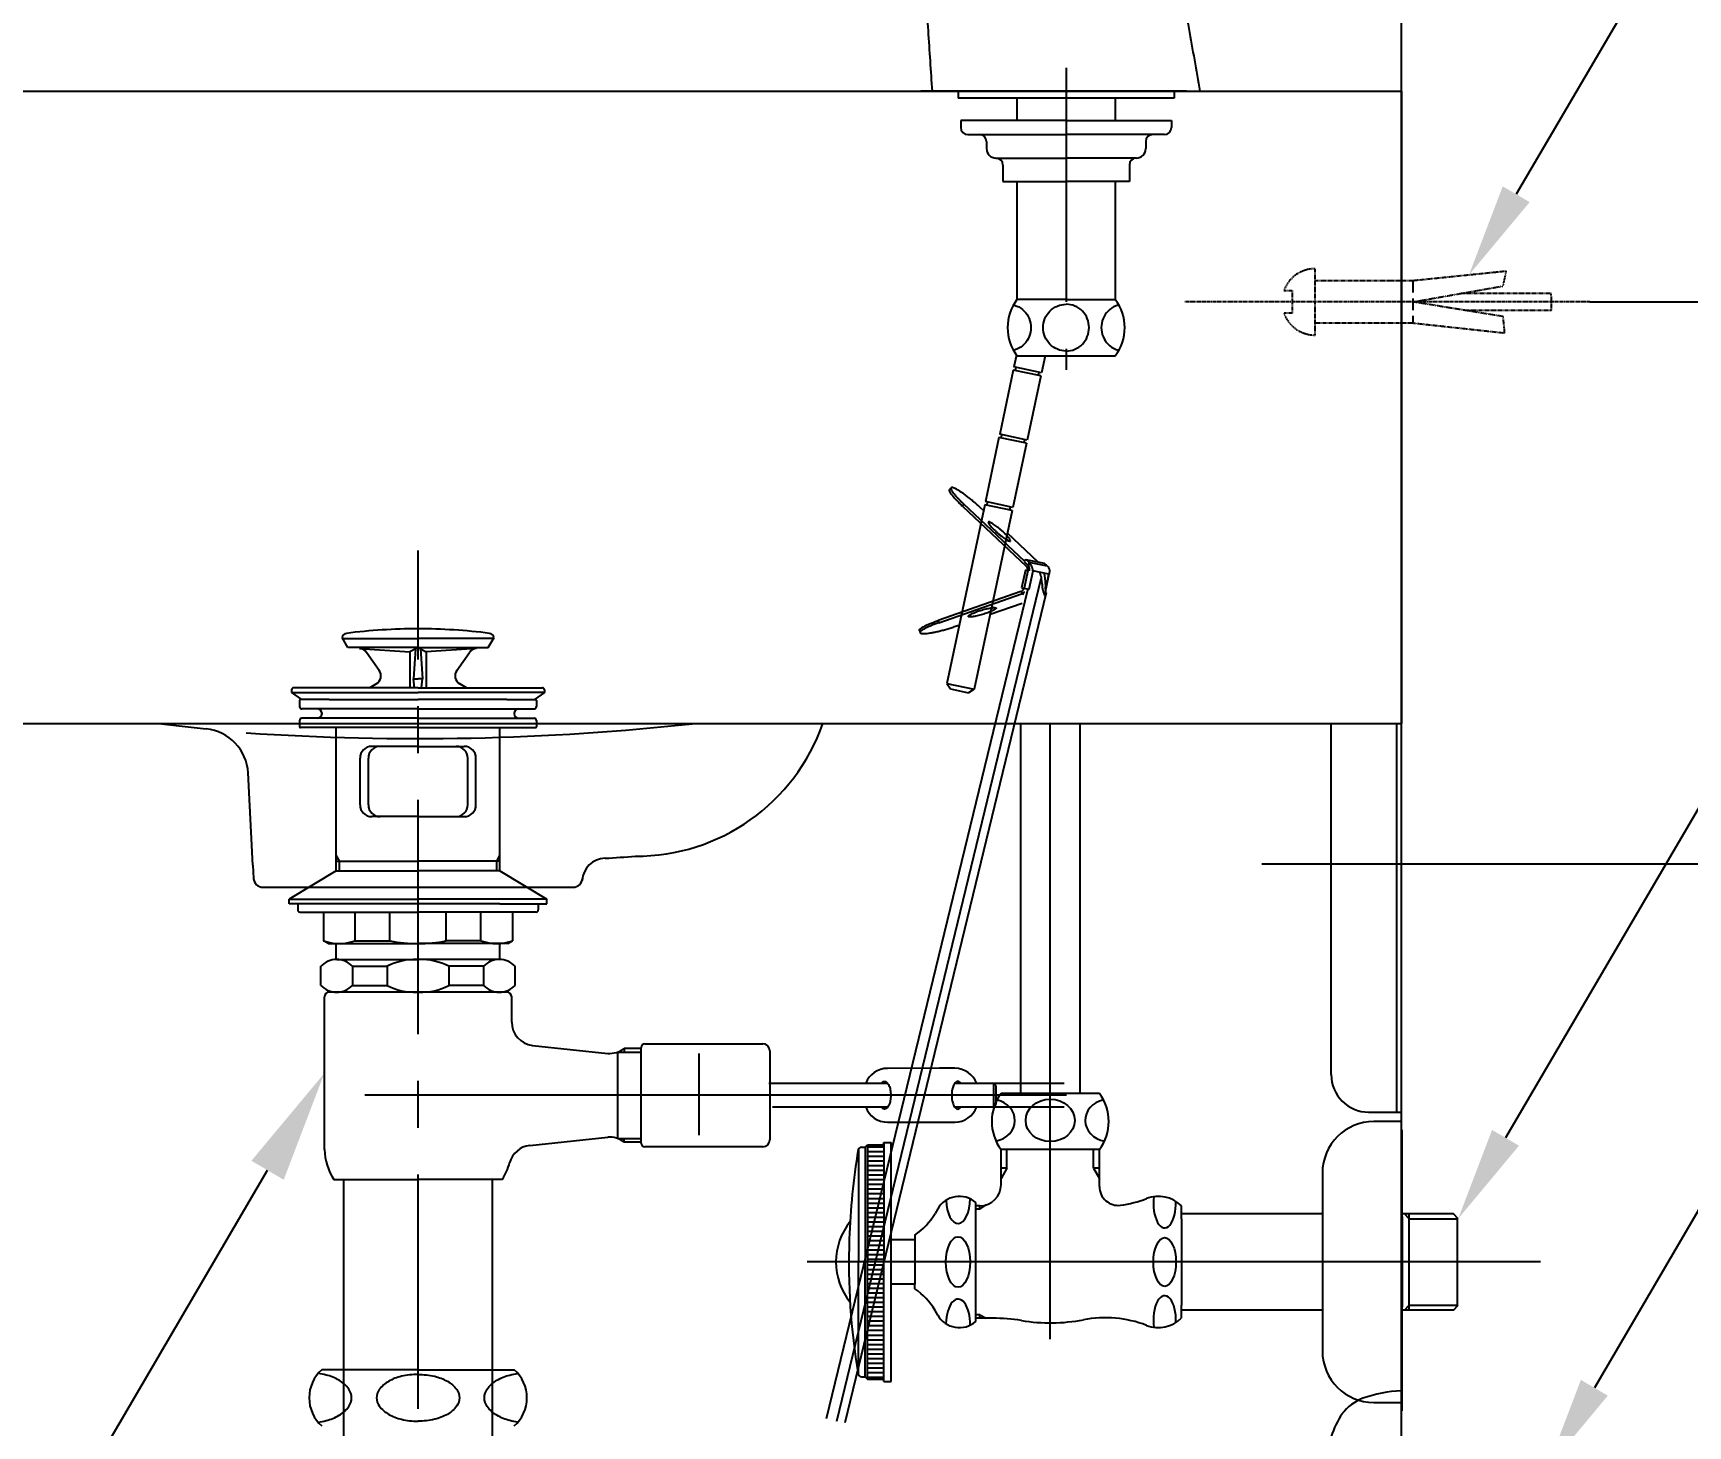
# Model space of a CAD drawing. Extents: x 0 to 6851, y 0 to 2100.
# Drawn here: x 5958.5 to 6311.9, y 640.4 to 937.8 of the extents above; entities that cross this region are included whole.
import ezdxf

# ---------------------------------------------------------------- set-up
doc = ezdxf.new("R2010")
doc.units = 0
doc.header["$LTSCALE"] = 20
doc.header["$MEASUREMENT"] = 0
for name, pattern in [('CENTER', [2, 1.25, -0.25, 0.25, -0.25]), ('CENTER2', [1.125, 0.75, -0.125, 0.125, -0.125]), ('HIDDEN2', [0.1875, 0.125, -0.0625])]:
    doc.linetypes.add(name, pattern=pattern)
doc.layers.get('0').update_dxf_attribs({"linetype": 'CONTINUOUS'})
doc.layers.get('DEFPOINTS').update_dxf_attribs({"linetype": 'CONTINUOUS'})
for name, color, linetype in [('1', 1, 'CONTINUOUS'), ('3', 3, 'CONTINUOUS'), ('4', 4, 'CONTINUOUS'), ('6', 6, 'CONTINUOUS'), ('7', 7, 'CONTINUOUS'), ('CENTER', 2, 'CENTER'), ('ORTHO$3', 7, 'CONTINUOUS'), ('ORTHO$4', 7, 'CONTINUOUS')]:
    doc.layers.add(name, color=color, linetype=linetype)
doc.layers.add('30', color=7, linetype='CONTINUOUS', true_color=0xffffff)
doc.styles.get("Standard").update_dxf_attribs({"font": 'NanumGothic.ttf'})
doc.dimstyles.get("Standard").update_dxf_attribs({"dimtxt": 2.5, "dimasz": 2, "dimexe": 2, "dimexo": 1, "dimgap": 1.5, "dimtad": 1, "dimdec": 0, "dimlfac": 10, "dimrnd": 0.5, "dimzin": 0, "dimdsep": 46, "dimtxsty": 'Standard', "dimcen": 0, "dimclrt": 2, "dimadec": 0, "dimazin": 0, "dimtfac": 1, "dimtdec": 0, "dimtmove": 0, "dimatfit": 3, "dimfxl": 1, "dimtolj": 1, "dimtzin": 0, "dimarcsym": 0})

# ---------------------------------------------------------------- blocks, each defined once
blk = doc.blocks.new('*D48')
at = {"layer": '1', "color": 3, "lineweight": -2, "transparency": 16777216}
for p, q in [((6290.93, 880.42), (6543.79, 880.42)), ((6531.79, 856.42), (6531.79, 586.53)), ((6531.79, 189.42), (6531.79, 536.67)), ((6351.04, 165.42), (6543.79, 165.42))]:
    blk.add_line(p, q, dxfattribs=at)
at = {"layer": '1', "color": 3, "transparency": 16777216}
for points in [[(6527.79, 856.42), (6535.79, 856.42), (6531.79, 880.42)], [(6527.79, 189.42), (6535.79, 189.42), (6531.79, 165.42)]]:
    blk.add_solid(points, dxfattribs=at)
at = {"layer": 'DEFPOINTS', "color": 0, "transparency": 16777216}
for p in [(6290.93, 880.42, -9.25), (6351.04, 165.42), (6531.79, 165.42)]:
    blk.add_point(p, dxfattribs=at)
at = {"layer": '1', "color": 2, "transparency": 16777216, "insert": (6531.79, 561.6), "char_height": 24, "attachment_point": 5}
blk.add_mtext('\\A1;715', dxfattribs=at)
blk = doc.blocks.new('*D56')
at = {"layer": '1', "color": 3, "lineweight": -2, "transparency": 16777216}
for p, q in [((6264.46, 760.42), (6396.31, 760.42)), ((6384.31, 736.42), (6384.31, 532.95)), ((6384.31, 189.42), (6384.31, 392.9)), ((6250.68, 165.42), (6396.31, 165.42))]:
    blk.add_line(p, q, dxfattribs=at)
at = {"layer": '1', "color": 3, "transparency": 16777216}
for points in [[(6380.31, 736.42), (6388.31, 736.42), (6384.31, 760.42)], [(6380.31, 189.42), (6388.31, 189.42), (6384.31, 165.42)]]:
    blk.add_solid(points, dxfattribs=at)
at = {"layer": 'DEFPOINTS', "color": 0, "transparency": 16777216}
for p in [(6264.46, 760.42), (6384.31, 760.42), (6250.68, 165.42)]:
    blk.add_point(p, dxfattribs=at)
at = {"layer": '1', "color": 2, "transparency": 16777216, "insert": (6384.31, 462.92), "char_height": 24, "attachment_point": 5}
blk.add_mtext('\\A1;595\\P(참고치수이므로\\P실측 후 타공할 것)', dxfattribs=at)
blk = doc.blocks.new('*D59')
at = {"layer": '1', "color": 3, "lineweight": -2, "transparency": 16777216}
for p, q in [((5772.68, 925.42), (5673.05, 925.42)), ((5685.05, 901.42), (5685.05, 712.85)), ((5685.05, 474.42), (5685.05, 663)), ((6044.48, 450.42), (5673.05, 450.42))]:
    blk.add_line(p, q, dxfattribs=at)
at = {"layer": '1', "color": 3, "transparency": 16777216}
for points in [[(5681.05, 901.42), (5689.05, 901.42), (5685.05, 925.42)], [(5681.05, 474.42), (5689.05, 474.42), (5685.05, 450.42)]]:
    blk.add_solid(points, dxfattribs=at)
at = {"layer": 'DEFPOINTS', "color": 0, "transparency": 16777216}
for p in [(5685.05, 925.42), (5772.68, 925.42, -9.25), (6044.48, 450.42, -9.25)]:
    blk.add_point(p, dxfattribs=at)
at = {"layer": '1', "color": 2, "transparency": 16777216, "insert": (5685.05, 687.92), "char_height": 24, "attachment_point": 5}
blk.add_mtext('\\A1;475', dxfattribs=at)

msp = doc.modelspace()

# ---------------------------------------------------------------- linework, layer by layer
at = {"ltscale": 0.5}
for p, q in [((6150.52, 925.42, -9.25), (6207.64, 925.42, -9.25)), ((6156.01, 925.42, -9.25), (6156.01, 923.94, -9.25)), ((6156.01, 925.42, -9.25), (6202.14, 925.42, -9.25)), ((6202.14, 925.42, -9.25), (6202.14, 923.94, -9.25))]:
    msp.add_line(p, q, dxfattribs=at)
at = {"linetype": 'HIDDEN2'}
msp.add_line((6253.12, 884.92, -9.25), (6253.12, 875.92, -9.25), dxfattribs=at)
at = {"linetype": 'CENTER2', "ltscale": 0.05}
msp.add_line((6290.93, 880.42, -9.25), (6204.33, 880.42, -9.25), dxfattribs=at)
at = {"linetype": 'HIDDEN2', "ltscale": 0.05, "elevation": -9.25}
msp.add_lwpolyline([(6232.24, 873.33), (6232.24, 887.51, 0.316317), (6225.57, 882.82), (6227.35, 882.82), (6227.35, 878.02), (6225.57, 878.02, 0.316317)], format="xyb", close=True, dxfattribs=at)
for points in [[(6232.24, 875.92), (6248.05, 875.92), (6253.12, 875.92), (6272.74, 873.79), (6272.41, 877.29), (6253.12, 880.42), (6272.41, 883.82), (6273.07, 886.96), (6253.12, 884.92), (6248.05, 884.92), (6232.24, 884.92)], [(6264.2, 878.62), (6282.73, 878.62), (6282.68, 882.22), (6263.35, 882.22)]]:
    msp.add_lwpolyline(points, dxfattribs=at)
at = {"layer": '1'}
msp.add_line((6250.68, 165.42), (6250.68, 1186.06), dxfattribs=at)
at = {"layer": '1', "color": 3}
for p, q in [((6334.93, 1005.45, -9.25), (6275.18, 903.4, -9.25)), ((6365, 859.22), (6272.91, 701.93)), ((6368.27, 779.05), (6291.88, 648.56)), ((5956.24, 605.65), (6008.55, 695))]:
    msp.add_line(p, q, dxfattribs=at)
at = {"layer": '1', "color": 7, "linetype": 'Continuous'}
msp.add_line((6202.14, 923.94, -9.25), (6156.01, 923.94, -9.25), dxfattribs=at)
for points, knots in [([(6194.09, 1009.58, -9.25), (6194.22, 1008.29, -9.25), (6194.42, 1006.44, -9.25), (6194.68, 1004.03, -9.25), (6194.84, 1002.63, -9.25), (6194.96, 1001.51, -9.25), (6195.09, 1000.38, -9.25), (6195.26, 998.98, -9.25), (6195.46, 997.3, -9.25), (6195.67, 995.61, -9.25), (6195.88, 993.93, -9.25), (6196.31, 990.57, -9.25), (6197, 985.53, -9.25), (6197.86, 979.94, -9.25), (6198.5, 976.04, -9.25), (6198.89, 973.81, -9.25), (6199.28, 971.58, -9.25), (6199.77, 968.8, -9.25), (6200.98, 962.13, -9.25), (6202.84, 952.12, -9.25), (6204.89, 941.01, -9.25), (6206.46, 932.1, -9.25), (6207.24, 927.65, -9.25), (6207.64, 925.42, -9.25)], [0, 0, 0, 0, 0.045536, 0.065421, 0.085305, 0.095248, 0.10519, 0.125075, 0.144959, 0.164844, 0.184729, 0.204613, 0.284152, 0.363691, 0.40346, 0.423345, 0.443229, 0.482999, 0.522768, 0.681845, 0.840923, 0.920461, 1, 1, 1, 1]), ([(6150.52, 925.42, -9.25), (6150.37, 927.57, -9.25), (6150.09, 931.87, -9.25), (6149.52, 940.46, -9.25), (6148.81, 951.19, -9.25), (6148.16, 960.86, -9.25), (6147.74, 967.3, -9.25), (6147.56, 969.98, -9.25), (6147.42, 972.13, -9.25), (6147.27, 974.28, -9.25), (6147.03, 977.83, -9.25), (6146.83, 980.84, -9.25), (6146.69, 982.78, -9.25)], [0, 0, 0, 0, 0.112309, 0.224617, 0.449235, 0.673852, 0.730007, 0.786161, 0.814238, 0.842315, 0.89847, 1, 1, 1, 1]), ([(6150.52, 925.42, -9.25), (6150.52, 925.42, -9.25), (6150.56, 925.42, -9.25), (6150.73, 925.42, -9.25), (6150.89, 925.42, -9.25), (6151.16, 925.42, -9.25), (6151.36, 925.42, -9.25), (6151.77, 925.42, -9.25), (6152.5, 925.42, -9.25), (6153.62, 925.42, -9.25), (6154.96, 925.42, -9.25), (6156.52, 925.42, -9.25), (6158.29, 925.42, -9.25), (6160.24, 925.42, -9.25), (6163.08, 925.42, -9.25), (6166.23, 925.42, -9.25), (6169.61, 925.42, -9.25), (6171.8, 925.42, -9.25), (6173.59, 925.42, -9.25), (6175.4, 925.42, -9.25), (6178.62, 925.42, -9.25), (6182.35, 925.42, -9.25), (6186.04, 925.42, -9.25), (6189.65, 925.42, -9.25), (6193.97, 925.42, -9.25), (6198.6, 925.42, -9.25), (6202.48, 925.42, -9.25), (6204.92, 925.42, -9.25), (6206.14, 925.42, -9.25), (6206.69, 925.42, -9.25), (6207.38, 925.42, -9.25), (6207.64, 925.42, -9.25), (6207.64, 925.42, -9.25)], [0, 0, 0, 0, 0.03125, 0.03125, 0.0625, 0.070313, 0.078125, 0.09375, 0.125, 0.15625, 0.1875, 0.21875, 0.25, 0.28125, 0.3125, 0.375, 0.40625, 0.4375, 0.453125, 0.46875, 0.5, 0.5625, 0.59375, 0.625, 0.6875, 0.75, 0.8125, 0.875, 0.90625, 0.921875, 0.9375, 1, 1, 1, 1])]:
    msp.add_open_spline(points, degree=3, knots=knots, dxfattribs=at)
at = {"layer": '1', "color": 3}
for points in [[(6278.06, 901.72, -9.25), (6272.31, 905.09, -9.25), (6265.08, 886.14, -9.25)], [(6005.1, 697.03), (6012, 692.98), (6020.68, 715.72)], [(6275.78, 700.25), (6270.03, 703.62), (6262.8, 684.67)], [(6294.75, 646.87), (6289, 650.24), (6281.77, 631.3)]]:
    msp.add_solid(points, dxfattribs=at)
at = {"layer": '3'}
for p, q in [((6025.68, 806.62), (6024.45, 808.75)), ((6024.56, 808.55), (6040.68, 808.55)), ((6040.68, 806.62), (6025.68, 806.62)), ((6028.19, 806.43), (6038.93, 805.73)), ((6040.68, 806.62), (6038.93, 805.73)), ((6038.93, 805.73), (6038.93, 798.02)), ((6040.16, 806.36), (6039.73, 799.95)), ((6056.79, 808.55), (6040.68, 808.55)), ((6040.68, 806.62), (6042.43, 805.73)), ((6040.68, 806.62), (6055.68, 806.62)), ((6041.2, 806.36), (6041.63, 799.95)), ((6053.16, 806.43), (6042.43, 805.73)), ((6042.43, 805.73), (6042.43, 798.02)), ((6055.68, 806.62), (6056.91, 808.75)), ((6032.4, 801.74), (6029.69, 805.59)), ((6048.95, 801.74), (6051.67, 805.59)), ((6030.32, 798.02), (6031.77, 798.85)), ((6039.73, 799.97), (6040.68, 799.97)), ((6039.93, 798.02), (6039.73, 799.97)), ((6041.63, 799.97), (6040.68, 799.97)), ((6041.43, 798.02), (6041.63, 799.97)), ((6051.03, 798.02), (6049.59, 798.85)), ((6013.68, 797.62), (6013.68, 797.02)), ((6013.68, 797.02), (6015.82, 795.52)), ((6013.68, 797.02), (6040.68, 797.02)), ((6023.38, 798.02), (6014.08, 798.02)), ((6015.38, 795.32), (6015.38, 794.02)), ((6021.68, 795.52), (6015.58, 795.52)), ((6021.68, 795.52), (6040.68, 795.52)), ((6040.68, 798.02), (6023.38, 798.02)), ((6040.68, 798.02), (6057.98, 798.02)), ((6067.68, 797.02), (6040.68, 797.02)), ((6059.68, 795.52), (6040.68, 795.52)), ((6057.98, 798.02), (6067.28, 798.02)), ((6059.68, 795.52), (6065.78, 795.52)), ((6067.68, 797.02), (6065.54, 795.52)), ((6065.98, 795.32), (6065.98, 794.02)), ((6067.68, 797.62), (6067.68, 797.02)), ((6040.68, 793.52), (6015.88, 793.52)), ((6040.68, 793.52), (6065.48, 793.52)), ((6015.38, 791.02), (6015.38, 789.72)), ((6040.68, 789.52), (6015.58, 789.52)), ((6040.68, 791.52), (6015.88, 791.52)), ((6023.18, 758.92), (6023.18, 789.52)), ((6040.68, 791.52), (6065.48, 791.52)), ((6040.68, 789.52), (6065.78, 789.52)), ((6058.18, 758.92), (6058.18, 789.52)), ((6065.98, 791.02), (6065.98, 789.72)), ((6040.68, 785.52), (6030.8, 785.52)), ((6040.68, 785.52), (6050.55, 785.52)), ((6028.3, 773.02), (6028.3, 783.02)), ((6030.07, 773.02), (6030.07, 783.02)), ((6051.29, 773.02), (6051.29, 783.02)), ((6053.05, 773.02), (6053.05, 783.02)), ((6040.68, 770.52), (6030.8, 770.52)), ((6040.68, 770.52), (6050.55, 770.52)), ((6023.88, 761.02), (6023.18, 762.23)), ((6023.18, 761.02), (6040.68, 761.02)), ((6023.88, 758.92), (6023.88, 761.02)), ((6058.18, 761.02), (6040.68, 761.02)), ((6057.48, 761.02), (6058.18, 762.23)), ((6057.48, 758.92), (6057.48, 761.02)), ((6023.18, 758.92), (6013.18, 752.92)), ((6023.18, 758.92), (6040.68, 758.92)), ((6058.18, 758.92), (6040.68, 758.92)), ((6058.18, 758.92), (6068.18, 752.92)), ((6013.18, 751.92), (6013.18, 752.92)), ((6013.18, 752.92), (6040.68, 752.92)), ((6068.18, 752.92), (6040.68, 752.92)), ((6068.18, 751.92), (6068.18, 752.92)), ((6023.18, 751.92), (6013.18, 751.92)), ((6014.99, 751.92), (6014.99, 750.62)), ((6015.49, 750.12), (6020.49, 750.12)), ((6020.49, 750.12), (6020.49, 744)), ((6020.49, 750.12), (6040.68, 750.12)), ((6058.18, 751.92), (6023.18, 751.92)), ((6027.26, 744), (6027.26, 750.12)), ((6034.66, 744), (6034.66, 750.12)), ((6060.87, 750.12), (6040.68, 750.12)), ((6046.7, 744), (6046.7, 750.12)), ((6054.1, 744), (6054.1, 750.12)), ((6058.18, 751.92), (6068.18, 751.92)), ((6065.87, 750.12), (6060.87, 750.12)), ((6060.87, 750.12), (6060.87, 744)), ((6066.37, 751.92), (6066.37, 750.62)), ((6021.49, 743.42), (6020.49, 744)), ((6021.49, 743.42), (6022.89, 743.42)), ((6022.89, 743.42), (6040.68, 743.42)), ((6023.18, 740.01), (6023.18, 743.42)), ((6027.26, 744), (6034.66, 744)), ((6058.47, 743.42), (6040.68, 743.42)), ((6054.1, 744), (6046.7, 744)), ((6058.18, 740.01), (6058.18, 743.42)), ((6059.87, 743.42), (6058.47, 743.42)), ((6059.87, 743.42), (6060.87, 744)), ((6019.93, 734.46), (6019.93, 738.57)), ((6023.32, 740.02), (6040.43, 740.02)), ((6026.71, 738.57), (6026.71, 734.46)), ((6026.71, 738.57), (6034.11, 738.57)), ((6034.11, 738.57), (6034.11, 734.46)), ((6058.03, 740.02), (6040.92, 740.02)), ((6054.65, 738.57), (6047.25, 738.57)), ((6047.25, 738.57), (6047.25, 734.46)), ((6054.65, 738.57), (6054.65, 734.46)), ((6061.42, 734.46), (6061.42, 738.57)), ((6020.68, 699.42), (6020.68, 732.02)), ((6040.68, 733.02), (6021.68, 733.02)), ((6026.71, 734.46), (6034.11, 734.46)), ((6058.03, 733.02), (6040.68, 733.02)), ((6054.65, 734.46), (6047.25, 734.46)), ((6057.48, 733.02), (6058.03, 733.02)), ((6058.03, 733.02), (6058.43, 733.02)), ((6059.68, 733.02), (6058.18, 733.02)), ((6060.68, 726.65), (6060.68, 732.02)), ((6065.15, 721.68), (6081.18, 719.96)), ((6084.68, 721.02), (6084.68, 720.22)), ((6088.34, 721.02), (6084.68, 721.02)), ((6088.31, 720.22), (6088.31, 721.22)), ((6089.11, 722.02), (6114.31, 722.02)), ((6083.21, 720.22), (6088.31, 720.22)), ((6083.35, 701.77), (6083.35, 720.27)), ((6088.31, 700.82), (6088.31, 720.22)), ((6100.68, 702.48), (6100.68, 719.92)), ((6115.81, 720.52), (6115.81, 714.75)), ((6115.81, 714.75), (6115.81, 701.52)), ((6152.02, 716.78), (6140.96, 716.77)), ((6155.3, 716.78), (6152.02, 716.78)), ((6100.68, 711.02), (6029.32, 711.02)), ((6100.68, 711.02), (6032.18, 711.01)), ((6179.13, 711.03), (6100.68, 711.02)), ((6135.05, 713.52), (6115.61, 713.52)), ((6141, 713.52), (6135.05, 713.52)), ((6178.63, 713.53), (6155.27, 713.53)), ((6164.13, 713.03), (6163.63, 713.53)), ((6163.63, 708.53), (6163.63, 713.53)), ((6164.13, 709.03), (6164.13, 713.03)), ((6116.41, 708.52), (6141, 708.52)), ((6155.27, 708.53), (6178.63, 708.53)), ((6163.63, 708.53), (6164.13, 709.03)), ((6140.96, 705.27), (6152.28, 705.28)), ((6152.28, 705.28), (6155.31, 705.28)), ((6064.55, 700.29), (6081.18, 702.07)), ((6083.35, 701.77), (6088.31, 701.77)), ((6084.68, 701.02), (6084.68, 701.82)), ((6088.34, 701.02), (6084.68, 701.02)), ((6114.31, 700.02), (6089.11, 700.02)), ((6022.68, 693.02), (6040.68, 693.02)), ((6024.8, 693.02), (6024.8, 612.02)), ((6058.68, 693.02), (6040.68, 693.02)), ((6056.55, 612.02), (6056.55, 693.02))]:
    msp.add_line(p, q, dxfattribs=at)
for points in [[(6139.62, 713.52, -0.044238), (6139.88, 713.8, -0.189273), (6140.31, 713.97, -0.189273), (6140.74, 713.8, -0.101059), (6141.24, 713.11, -0.059302), (6141.52, 712.22, -0.045722), (6141.63, 711.02, -0.045722)], [(6156.64, 713.53, 0.044238), (6156.39, 713.81, 0.189273), (6155.95, 713.98, 0.189273), (6155.52, 713.81, 0.101059), (6155.02, 713.11, 0.059302), (6154.75, 712.22, 0.045722), (6154.64, 711.03, 0.045722)], [(6141.63, 711.02, -0.045722), (6141.52, 709.83, -0.059302), (6141.24, 708.94, -0.101059), (6140.75, 708.24, -0.189273), (6140.31, 708.07, -0.189273), (6139.88, 708.24, -0.044238), (6139.62, 708.52, -0.059302)], [(6154.64, 711.03, 0.045722), (6154.75, 709.83, 0.059302), (6155.02, 708.94, 0.101059), (6155.52, 708.25, 0.189273), (6155.95, 708.08, 0.189273), (6156.39, 708.25, 0.044238), (6156.64, 708.53, 0.059302)]]:
    msp.add_lwpolyline(points, format="xyb", dxfattribs=at)
for centre, radius, start, end in [((6025.53, 808.55), 1.1, 97.3204, 169.4262), ((6040.68, 690.62), 120, 90, 97.3204), ((6040.68, 690.62), 120, 82.6796, 90), ((6055.83, 808.55), 1.1, 10.5738, 82.6796), ((6028.05, 804.44), 2, 35.2023, 86.2618), ((6053.31, 804.44), 2, 93.7382, 144.7977), ((6030.77, 800.59), 2, 300, 35.2023), ((6050.59, 800.59), 2, 144.7977, 240), ((6014.08, 797.62), 0.4, 90, 180), ((6015.58, 795.32), 0.2, 90, 180), ((6065.78, 795.32), 0.2, 0, 90), ((6067.28, 797.62), 0.4, 0, 90), ((6015.88, 794.02), 0.5, 180, 270), ((6019.18, 792.52), 1, 270, 90), ((6062.18, 792.52), 1, 90, 270), ((6065.48, 794.02), 0.5, 270, 0), ((6015.88, 791.02), 0.5, 90, 180), ((6015.58, 789.72), 0.2, 180, 270), ((6065.48, 791.02), 0.5, 0, 90), ((6065.78, 789.72), 0.2, 270, 0), ((6030.8, 783.02), 2.5, 90, 180), ((6032.57, 783.02), 2.5, 90, 180), ((6048.79, 783.02), 2.5, 0, 90), ((6050.55, 783.02), 2.5, 0, 90), ((6030.8, 773.02), 2.5, 180, 270), ((6032.57, 773.02), 2.5, 180, 270), ((6048.79, 773.02), 2.5, 270, 0), ((6050.55, 773.02), 2.5, 270, 0), ((6015.49, 750.62), 0.5, 180, 270), ((6065.87, 750.62), 0.5, 270, 0), ((6023.87, 753.6), 10.18, 250.5679, 289.4321), ((6040.49, 772.88), 29.46, 258.5956, 270.3737), ((6040.87, 772.88), 29.46, 269.6263, 281.4044), ((6057.48, 753.6), 10.18, 250.5679, 289.4321), ((6023.32, 735.31), 4.7, 43.9409, 136.0591), ((6040.21, 726.41), 13.61, 89.0643, 116.6472), ((6041.14, 726.41), 13.61, 63.3528, 90.9357), ((6058.03, 735.31), 4.7, 43.9409, 136.0591), ((6023.32, 737.73), 4.7, 223.9409, 316.0591), ((6021.68, 732.02), 1, 90, 180), ((6040.21, 746.62), 13.61, 243.3528, 270.9357), ((6041.14, 746.62), 13.61, 269.0643, 296.6472), ((6058.03, 737.73), 4.7, 223.9409, 316.0591), ((6059.68, 732.02), 1, 0, 90), ((6065.68, 726.65), 5, 180, 263.8845), ((6081.59, 724.95), 5, 265.3322, 308.1927), ((6089.11, 721.22), 0.8, 90, 180), ((6114.31, 720.52), 1.5, 0, 90), ((6140.96, 711.77), 5, 90.0092, 159.5218), ((6155.3, 711.78), 5, 20.4965, 90.0092), ((6140.96, 710.27), 5, 200.4965, 270.0092), ((6155.31, 710.28), 5, 270.0092, 339.5218), ((6065.08, 695.32), 5, 96.1155, 165.0405), ((6081.59, 697.09), 5, 51.8073, 94.6678), ((6089.11, 700.82), 0.8, 180, 270), ((6114.31, 701.52), 1.5, 270, 0), ((6033.67, 699.96), 13, 182.42, 212.3), ((6047.69, 699.96), 13, 327.7, 345.0405)]:
    msp.add_arc(centre, radius, start, end, dxfattribs=at)
at = {"layer": '30', "color": 7, "linetype": 'Continuous'}
msp.add_open_spline([(6204.8, 925.42, -9.25), (6204.07, 925.42, -9.25), (6202.29, 925.42, -9.25), (6197.85, 925.42, -9.25), (6195.69, 925.42, -9.25), (6190.8, 925.42, -9.25), (6188.14, 925.42, -9.25), (6179.68, 925.42, -9.25), (6173.58, 925.42, -9.25), (6165.6, 925.42, -9.25), (6163.18, 925.42, -9.25), (6158.27, 925.42, -9.25), (6155.81, 925.42, -9.25), (6153.35, 925.42, -9.25)], degree=3, knots=[0, 0, 0, 0, 0.199896, 0.199896, 0.333247, 0.333247, 0.466597, 0.466597, 0.733299, 0.733299, 0.866649, 0.866649, 1, 1, 1, 1], dxfattribs=at)
at = {"layer": '4'}
for p, q in [((6024.43, 652.42), (6020.14, 652.42)), ((6024.43, 652.42), (6020.14, 652.42)), ((6040.68, 652.42), (6024.43, 652.42)), ((6040.68, 652.42), (6024.43, 652.42)), ((6040.68, 652.42), (6056.93, 652.42)), ((6040.68, 652.42), (6056.93, 652.42)), ((6056.93, 652.42), (6061.22, 652.42)), ((6056.93, 652.42), (6061.22, 652.42)), ((6250.68, 613.64), (6250.68, 646.14))]:
    msp.add_line(p, q, dxfattribs=at)
for points in [[(6026.48, 646.42, 0.155217), (6025.89, 648.28, 0.106747), (6023.83, 650.17, 0.073043), (6021.06, 651.29, 0.028511), (6019.33, 651.6, 0.059523)], [(6040.68, 651.42, 0.057537), (6037.12, 651.01, 0.071219), (6034.42, 649.96, 0.106373), (6032.4, 648.16, 0.159483)], [(6040.68, 651.42, 0.057537), (6037.12, 651.01, 0.071219), (6034.42, 649.96, 0.106373), (6032.4, 648.16, 0.159483)], [(6040.68, 651.42, -0.057537), (6044.24, 651.01, -0.071219), (6046.94, 649.96, -0.106373), (6048.96, 648.16, -0.159483)], [(6040.68, 651.42, -0.057537), (6044.24, 651.01, -0.071219), (6046.94, 649.96, -0.106373), (6048.96, 648.16, -0.159483)], [(6054.87, 646.42, -0.155217), (6055.46, 648.28, -0.106747), (6057.53, 650.17, -0.073043), (6060.3, 651.29, -0.028511), (6062.02, 651.6, -0.059523)], [(6032.4, 648.16, 0.32729), (6032.4, 644.68, 0.106373), (6034.42, 642.89, 0.071219), (6037.12, 641.83, 0.057537), (6040.68, 641.42, 0.057537)], [(6048.96, 648.16, -0.32729), (6048.96, 644.68, -0.106373), (6046.94, 642.89, -0.071219), (6044.24, 641.83, -0.057537), (6040.68, 641.42, -0.057537)], [(6019.33, 641.24, 0.028511), (6021.06, 641.56, 0.073043), (6023.83, 642.68, 0.106747), (6025.89, 644.57, 0.155217), (6026.48, 646.42, 0.155217)], [(6062.02, 641.24, -0.028511), (6060.3, 641.56, -0.073043), (6057.53, 642.68, -0.106747), (6055.46, 644.57, -0.155217), (6054.87, 646.42, -0.155217)]]:
    msp.add_lwpolyline(points, format="xyb", dxfattribs=at)
for centre, radius, start, end in [((6025.43, 646.42), 8, 131.4096, 228.5904), ((6055.93, 646.42), 8, 311.4096, 48.5904), ((6252.18, 617.96), 30, 92.866, 109.0071), ((6246.02, 637), 10, 111.1927, 142.8035), ((6254.68, 631.92), 20, 146.2077, 177.4359)]:
    msp.add_arc(centre, radius, start, end, dxfattribs=at)
at = {"layer": '6'}
for p, q in [((6169.33, 790.42), (6169.33, 711.42)), ((6175.68, 658.93), (6175.68, 790.42)), ((6182.03, 790.42), (6182.03, 711.42)), ((6182.03, 711.42), (6165.18, 711.42)), ((6186.18, 711.42), (6182.03, 711.42)), ((6250.8, 705.42), (6244.8, 705.42)), ((6250.8, 643.64), (6250.8, 703.64)), ((6135.35, 699.92), (6136.18, 699.92)), ((6136.18, 699.92), (6136.68, 700.42)), ((6136.18, 699.92), (6136.18, 675.42)), ((6136.68, 700.42), (6136.68, 675.42)), ((6136.68, 700.42), (6139.88, 700.42)), ((6136.68, 700.01), (6140.18, 700.01)), ((6140.18, 700.72), (6140.18, 700.92)), ((6140.18, 700.92), (6141.68, 700.92)), ((6140.18, 700.72), (6140.18, 675.42)), ((6141.68, 699.92), (6141.68, 700.92)), ((6141.68, 675.42), (6141.68, 699.92)), ((6134.76, 699.42), (6134.76, 675.42)), ((6136.68, 699.01), (6140.18, 699.01)), ((6136.68, 698.01), (6140.18, 698.01)), ((6136.68, 697.01), (6140.18, 697.01)), ((6186.18, 699.42), (6165.18, 699.42)), ((6165.18, 691.92), (6165.18, 699.42)), ((6166.43, 695.42), (6166.43, 699.42)), ((6184.93, 695.42), (6184.93, 699.42)), ((6186.18, 691.51), (6186.18, 699.42)), ((6136.68, 696.01), (6140.18, 696.01)), ((6136.68, 695.01), (6140.18, 695.01)), ((6136.68, 694.01), (6140.18, 694.01)), ((6136.68, 693.01), (6140.18, 693.01)), ((6166.43, 695.42), (6165.18, 693.26)), ((6166.43, 695.42), (6165.18, 695.42)), ((6184.93, 695.42), (6186.18, 693.26)), ((6186.18, 695.42), (6184.93, 695.42)), ((6233.8, 694.42), (6233.8, 656.42)), ((6136.68, 692.01), (6140.18, 692.01)), ((6136.68, 691.01), (6140.18, 691.01)), ((6136.68, 690.01), (6140.18, 690.01)), ((6136.68, 689.01), (6140.18, 689.01)), ((6136.68, 688.01), (6140.18, 688.01)), ((6136.68, 687.01), (6140.18, 687.01)), ((6136.68, 686.01), (6140.18, 686.01)), ((6151.65, 686.74), (6151.1, 685.79)), ((6159.77, 687.42), (6159.77, 688.14)), ((6159.77, 663.42), (6159.77, 687.42)), ((6160.68, 687.42), (6159.77, 687.42)), ((6160.68, 686.67), (6159.77, 686.67)), ((6160.68, 686.67), (6161.98, 687.61)), ((6160.68, 686.67), (6160.68, 687.42)), ((6203.68, 684.67), (6203.68, 687.42)), ((6233.8, 685.67), (6203.68, 685.67)), ((6261.8, 685.67), (6250.8, 685.67)), ((6252.3, 684.67), (6251.3, 685.67)), ((6252.3, 665.17), (6252.3, 685.67)), ((6262.8, 684.67), (6261.8, 685.67)), ((6136.68, 685.01), (6140.18, 685.01)), ((6136.68, 684.01), (6140.18, 684.01)), ((6136.68, 683.01), (6140.18, 683.01)), ((6136.68, 682.01), (6140.18, 682.01)), ((6203.68, 684.67), (6203.68, 666.17)), ((6250.8, 685.06), (6250.8, 665.79)), ((6252.3, 684.67), (6262.8, 684.67)), ((6262.68, 666.17), (6262.68, 684.67)), ((6136.68, 681.01), (6140.18, 681.01)), ((6136.68, 680.01), (6140.18, 680.01)), ((6136.68, 679.01), (6140.18, 679.01)), ((6146.77, 680.17), (6141.68, 680.17)), ((6146.77, 681.16), (6146.77, 680.17)), ((6146.77, 680.17), (6146.77, 670.67)), ((6280.34, 675.42), (6123.8, 675.42)), ((6134.76, 651.42), (6134.76, 675.42)), ((6136.18, 650.92), (6136.18, 675.42)), ((6136.68, 678.01), (6140.18, 678.01)), ((6136.68, 677.01), (6140.18, 677.01)), ((6136.68, 676.01), (6140.18, 676.01)), ((6136.68, 650.42), (6136.68, 675.42)), ((6140.18, 650.12), (6140.18, 675.42)), ((6141.68, 649.92), (6141.68, 675.42)), ((6136.68, 674.83), (6140.18, 674.83)), ((6136.68, 673.83), (6140.18, 673.83)), ((6136.68, 672.83), (6140.18, 672.83)), ((6136.68, 671.83), (6140.18, 671.83)), ((6136.68, 670.83), (6140.18, 670.83)), ((6136.68, 669.83), (6140.18, 669.83)), ((6136.68, 668.83), (6140.18, 668.83)), ((6146.77, 670.67), (6141.68, 670.67)), ((6146.77, 669.69), (6146.77, 670.67)), ((6136.68, 667.83), (6140.18, 667.83)), ((6136.68, 666.83), (6140.18, 666.83)), ((6136.68, 665.83), (6140.18, 665.83)), ((6136.68, 664.83), (6140.18, 664.83)), ((6151.65, 664.1), (6151.1, 665.06)), ((6203.68, 663.42), (6203.68, 666.17)), ((6233.8, 665.17), (6203.68, 665.17)), ((6203.68, 665.17), (6203.68, 664.99)), ((6203.68, 663.42), (6203.68, 664.99)), ((6261.8, 665.17), (6250.8, 665.17)), ((6251.3, 665.17), (6252.3, 666.17)), ((6252.3, 666.17), (6262.8, 666.17)), ((6261.8, 665.17), (6262.8, 666.17)), ((6136.68, 663.83), (6140.18, 663.83)), ((6136.68, 662.83), (6140.18, 662.83)), ((6136.68, 661.83), (6140.18, 661.83)), ((6136.68, 660.83), (6140.18, 660.83)), ((6160.68, 664.17), (6159.77, 664.17)), ((6163.39, 663.42), (6159.77, 663.42)), ((6159.77, 662.7), (6159.77, 663.42)), ((6160.68, 664.17), (6161.98, 663.42)), ((6160.68, 663.42), (6160.68, 664.17)), ((6136.68, 659.83), (6140.18, 659.83)), ((6136.68, 658.83), (6140.18, 658.83)), ((6136.68, 657.83), (6140.18, 657.83)), ((6136.68, 656.83), (6140.18, 656.83)), ((6136.68, 655.83), (6140.18, 655.83)), ((6136.68, 654.83), (6140.18, 654.83)), ((6136.68, 653.83), (6140.18, 653.83)), ((6135.35, 650.92), (6136.18, 650.92)), ((6136.18, 650.92), (6136.68, 650.42)), ((6136.68, 652.83), (6140.18, 652.83)), ((6136.68, 651.83), (6140.18, 651.83)), ((6136.68, 650.83), (6140.18, 650.83)), ((6136.68, 650.42), (6139.88, 650.42)), ((6140.18, 649.92), (6140.18, 650.12)), ((6140.18, 649.92), (6141.68, 649.92)), ((6244.8, 645.42), (6250.8, 645.42))]:
    msp.add_line(p, q, dxfattribs=at)
for centre, radius, start, end in [((6173.18, 705.42), 10, 143.1301, 216.8699), ((6178.18, 705.42), 10, 323.1301, 36.8699), ((6244.8, 694.42), 11, 90, 180), ((6135.35, 699.22), 0.7, 90, 170.5066), ((6139.88, 700.72), 0.3, 270, 0), ((6277.68, 675.42), 145, 170.5066, 178.0569), ((6156.29, 684.07), 5.36, 49.5694, 150), ((6160.68, 691.92), 4.5, 270, 0), ((6190.18, 691.51), 4, 180, 277.7117), ((6198.77, 682.43), 7, 45.4871, 110.9661), ((6138.97, 692.79), 14, 303.8098, 330), ((6187.38, 712.15), 24.83, 277.7117, 290.9661), ((6143.93, 675.38), 14, 141.7859, 179.7527), ((6277.68, 675.42), 145, 178.0569, 189.4934), ((6143.93, 675.5), 14, 180.2473, 218.2141), ((6138.97, 658.06), 14, 30, 56.1902), ((6156.29, 666.78), 5.36, 210, 310.4306), ((6163.39, 625.42), 38, 80.6952, 90), ((6175.68, 700.42), 38, 260.6952, 280.7373), ((6187.38, 638.7), 24.83, 69.0339, 100.7373), ((6198.77, 668.42), 7, 249.0339, 314.5), ((6244.8, 656.42), 11, 180, 270), ((6135.35, 651.62), 0.7, 189.4934, 270), ((6139.88, 650.12), 0.3, 0, 90)]:
    msp.add_arc(centre, radius, start, end, dxfattribs=at)
for centre, major_axis, ratio, start_param, end_param in [((6162.91, 705.65), (-5.23, 0), 0.866391, 1.800504, 4.443058), ((6188.36, 705.65), (-5.23, 0), 0.866391, -1.317473, 1.357378), ((6200.12, 687.93), (0, 5.22), 0.46009, 1.292018, 4.793095), ((6156, 689.02), (0, 5.4), 0.478204, 1.649187, 4.692658), ((6200.12, 663.01), (0, 5.22), 0.46009, 4.613779, 8.15122), ((6156, 662.1), (0, 5.4), 0.478204, 4.6817, 7.825213)]:
    msp.add_ellipse(centre, major_axis=major_axis, ratio=ratio, start_param=start_param, end_param=end_param, dxfattribs=at)
for centre, major_axis, ratio in [((6175.68, 705.65), (5.23, 0), 0.866391), ((6156, 675.42), (0, -5.4), 0.478204), ((6200.12, 675.42), (0, -5.22), 0.46009)]:
    msp.add_ellipse(centre, major_axis=major_axis, ratio=ratio, dxfattribs=at)
at = {"layer": '7'}
for p, q in [((5772.68, 925.42, -9.25), (6250.68, 925.42, -9.25)), ((6183.08, 925.42, -9.25), (6148.08, 925.42, -9.25)), ((6151.3, 925.42, -9.25), (6180.46, 925.42, -9.25)), ((6152.69, 925.42, -9.25), (6203.46, 925.42, -9.25)), ((6168.58, 923.94, -9.25), (6168.58, 919.14, -9.25)), ((6180.46, 925.42, -9.25), (6202.08, 925.42, -9.25)), ((6202.08, 925.42, -9.25), (6183.08, 925.42, -9.25)), ((6187.16, 925.42, -9.25), (6186.14, 925.42, -9.25)), ((6188.35, 925.42, -9.25), (6187.16, 925.42, -9.25)), ((6189.58, 923.94, -9.25), (6189.58, 919.14, -9.25)), ((6156.58, 919.14, -9.25), (6156.58, 917.64, -9.25)), ((6179.08, 919.14, -9.25), (6156.58, 919.14, -9.25)), ((6179.08, 919.14, -9.25), (6201.58, 919.14, -9.25)), ((6201.58, 919.14, -9.25), (6201.58, 917.64, -9.25)), ((6158.08, 916.14, -9.25), (6160.58, 916.14, -9.25)), ((6160.58, 916.14, -9.25), (6179.08, 916.14, -9.25)), ((6197.58, 916.14, -9.25), (6179.08, 916.14, -9.25)), ((6200.08, 916.14, -9.25), (6197.58, 916.14, -9.25)), ((6162.08, 914.64, -9.25), (6162.08, 913.14, -9.25)), ((6196.08, 914.64, -9.25), (6196.08, 913.14, -9.25)), ((6164.08, 911.14, -9.25), (6179.08, 911.14, -9.25)), ((6165.58, 909.64, -9.25), (6165.58, 906.14, -9.25)), ((6194.08, 911.14, -9.25), (6179.08, 911.14, -9.25)), ((6192.58, 909.64, -9.25), (6192.58, 906.14, -9.25)), ((6165.58, 906.14, -9.25), (6179.08, 906.14, -9.25)), ((6168.58, 906.14, -9.25), (6168.58, 880.92, -9.25)), ((6192.58, 906.14, -9.25), (6179.08, 906.14, -9.25)), ((6189.58, 906.14, -9.25), (6189.58, 880.92, -9.25)), ((6179.08, 880.92, -9.25), (6168.58, 880.92, -9.25)), ((6179.08, 880.92, -9.25), (6189.58, 880.92, -9.25)), ((6167.8, 865.87, -9.25), (6164.89, 852.17, -9.25)), ((6173.67, 864.62, -9.25), (6167.8, 865.87, -9.25)), ((6168.48, 869.06, -9.25), (6167.94, 866.55, -9.25)), ((6173.81, 865.3, -9.25), (6167.94, 866.55, -9.25)), ((6168.29, 865.76, -9.25), (6168.43, 866.45, -9.25)), ((6168.58, 868.92, -9.25), (6189.58, 868.92, -9.25)), ((6174.58, 868.92, -9.25), (6173.81, 865.3, -9.25)), ((6173.67, 864.62, -9.25), (6170.76, 850.92, -9.25)), ((6173.18, 864.72, -9.25), (6173.32, 865.41, -9.25)), ((6170.76, 850.92, -9.25), (6164.89, 852.17, -9.25)), ((6165.23, 851.38, -9.25), (6165.38, 852.07, -9.25)), ((6164.74, 851.49, -9.25), (6161.83, 837.79, -9.25)), ((6170.61, 850.24, -9.25), (6164.74, 851.49, -9.25)), ((6170.61, 850.24, -9.25), (6167.7, 836.54, -9.25)), ((6170.12, 850.34, -9.25), (6170.27, 851.03, -9.25)), ((6154.5, 840.74, -9.25), (6154.18, 840.37, -9.25)), ((6167.7, 836.54, -9.25), (6161.83, 837.79, -9.25)), ((6162.18, 837, -9.25), (6162.32, 837.69, -9.25)), ((6161.69, 837.11, -9.25), (6153.58, 798.96, -9.25)), ((6157.26, 837.2, -9.25), (6156.93, 836.82, -9.25)), ((6156.93, 836.82, -9.25), (6170.57, 824.01, -9.25)), ((6170.17, 825.06, -9.25), (6157.26, 837.2, -9.25)), ((6167.56, 835.86, -9.25), (6159.45, 797.71, -9.25)), ((6161.42, 835.87, -9.25), (6160.82, 836.44, -9.25)), ((6167.56, 835.86, -9.25), (6161.69, 837.11, -9.25)), ((6167.07, 835.96, -9.25), (6167.21, 836.65, -9.25)), ((6173.13, 824.88, -9.25), (6166.54, 831.07, -9.25)), ((6170.5, 825.44, -9.25), (6170.11, 824.99, -9.25)), ((6170.11, 824.99, -9.25), (6170.72, 824.42, -9.25)), ((6171.11, 824.87, -9.25), (6170.5, 825.44, -9.25)), ((6170.5, 825.44, -9.25), (6174.42, 824.6, -9.25)), ((6171.15, 824.83, -9.25), (6170.99, 824.08, -9.25)), ((6171.11, 824.87, -9.25), (6175.03, 824.03, -9.25)), ((6175.03, 824.03, -9.25), (6174.42, 824.6, -9.25)), ((6130.13, 641.44, -9.25), (6173.76, 821.36, -9.25)), ((6170.37, 823.16, -9.25), (6169.57, 819.4, -9.25)), ((6170.92, 823.05, -9.25), (6170.12, 819.29, -9.25)), ((6171.17, 822.99, -9.25), (6170.37, 823.16, -9.25)), ((6171.2, 819.06, -9.25), (6172.04, 822.97, -9.25)), ((6175.39, 822.25, -9.25), (6172, 822.98, -9.25)), ((6175.37, 822.26, -9.25), (6174.71, 819.15, -9.25)), ((6174.71, 818.96, -9.25), (6175.41, 822.25, -9.25)), ((6170.91, 819.12, -9.25), (6127.84, 641.9, -9.25)), ((6174.83, 818.28, -9.25), (6131.79, 641.11, -9.25)), ((6169.41, 818.55, -9.25), (6151.74, 812.39, -9.25)), ((6151.88, 811.92, -9.25), (6169.56, 818.08, -9.25)), ((6170.08, 817.97, -9.25), (6169.56, 818.08, -9.25)), ((6169.57, 819.4, -9.25), (6171.2, 819.06, -9.25)), ((6174.74, 818.3, -9.25), (6174.83, 818.28, -9.25)), ((6162.85, 813.74, -9.25), (6169.68, 816.12, -9.25)), ((6147.78, 810.27, -9.25), (6147.92, 809.8, -9.25)), ((6151.74, 812.39, -9.25), (6151.88, 811.92, -9.25)), ((6155.45, 811.16, -9.25), (6156.23, 811.43, -9.25)), ((6153.58, 798.96, -9.25), (6154.35, 797.77, -9.25)), ((6153.58, 798.96, -9.25), (6159.45, 797.71, -9.25)), ((6154.35, 797.77, -9.25), (6158.26, 796.94, -9.25)), ((6159.45, 797.71, -9.25), (6158.26, 796.94, -9.25)), ((5779.74, 790.42, -9.25), (6250.68, 790.42, -9.25)), ((6235.68, 715.42), (6235.68, 790.42)), ((6249.68, 707.42), (6249.68, 790.42)), ((6005.43, 760.16, -9.25), (6005.58, 757.32, -9.25)), ((6220.9, 760.42), (6264.46, 760.42)), ((6075.78, 757.32, -9.25), (6075.76, 756.89, -9.25)), ((6243.68, 707.42), (6250.68, 707.42)), ((6250.68, 450.42), (6250.68, 707.42))]:
    msp.add_line(p, q, dxfattribs=at)
at = {"layer": '7', "extrusion": (0, 1, 0)}
for p, q in [((6250.68, 790.42, -9.25), (6250.68, 845.42, -9.25)), ((6250.68, 790.42, -9.25), (6250.68, 845.42, -9.25)), ((6250.68, 790.42, -9.25), (6250.68, 845.42, -9.25)), ((6250.68, 790.42, -9.25), (6250.68, 845.42, -9.25)), ((6250.68, 790.42, -9.25), (6250.68, 790.42, -9.25)), ((6250.68, 790.42, -9.25), (6250.68, 790.42, -9.25)), ((6250.68, 790.42, -9.25), (6250.68, 790.42, -9.25)), ((6250.68, 790.42, -9.25), (6250.68, 790.42, -9.25)), ((6005.43, 760.16, -9.25), (6004.4, 779.85, -9.25)), ((6007.58, 755.42, -9.25), (6073.78, 755.42, -9.25)), ((6020.18, 755.42, -9.25), (6061.18, 755.42, -9.25)), ((6020.18, 755.42, -9.25), (6061.18, 755.42, -9.25))]:
    msp.add_line(p, q, dxfattribs=at)
at = {"layer": '7', "elevation": -9.25}
for points in [[(6179.08, 869.92, -0.100326), (6177.21, 870.3, -0.099233), (6175.61, 871.39, -0.097724), (6174.55, 873, -0.096683), (6174.18, 874.92, -0.096683), (6174.55, 876.84, -0.097724), (6175.61, 878.46, -0.099233), (6177.21, 879.54, -0.100326), (6179.08, 879.92)], [(6179.08, 869.92, 0.100326), (6180.95, 870.3, 0.099233), (6182.54, 871.39, 0.097724), (6183.6, 873, 0.096683), (6183.98, 874.92, 0.096683), (6183.6, 876.84, 0.097724), (6182.54, 878.46, 0.099233), (6180.95, 879.54, 0.100326), (6179.08, 879.92)], [(6167.83, 879.78, -0.038645), (6168.54, 879.54, -0.099233), (6170.13, 878.46, -0.097724), (6171.19, 876.84, -0.096683), (6171.57, 874.92, -0.096683), (6171.19, 873, -0.097724), (6170.13, 871.39, -0.099233), (6168.54, 870.3, -0.038645), (6167.83, 870.07, -0.100326)], [(6190.32, 879.78, 0.038645), (6189.62, 879.54, 0.099233), (6188.02, 878.46, 0.097724), (6186.96, 876.84, 0.096683), (6186.59, 874.92, 0.096683), (6186.96, 873, 0.097724), (6188.02, 871.39, 0.099233), (6189.62, 870.3, 0.038645), (6190.32, 870.07, 0.100326)]]:
    msp.add_lwpolyline(points, format="xyb", dxfattribs=at)
at = {"layer": '7'}
for centre, radius, start, end in [((6158.08, 917.64, -9.25), 1.5, 180, 270), ((6160.58, 914.64, -9.25), 1.5, 0, 90), ((6197.58, 914.64, -9.25), 1.5, 90, 180), ((6200.08, 917.64, -9.25), 1.5, 270, 0), ((6164.08, 913.14, -9.25), 2, 180, 270), ((6194.08, 913.14, -9.25), 2, 270, 0), ((6164.08, 909.64, -9.25), 1.5, 0, 90), ((6194.08, 909.64, -9.25), 1.5, 90, 180), ((6176.58, 874.92, -9.25), 10, 143.1301, 216.8699), ((6176.58, 874.92, -9.25), 10, 143.1301, 216.8699), ((6181.58, 874.92, -9.25), 10, 323.1301, 36.8699), ((6072.21, 1515.73, -9.25), 730.5, 263.16209, 263.96941), ((5994.41, 779.32, -9.25), 10, 3, 83.9694), ((6040.68, 1332.85, -9.25), 545.67, 266.1404, 276.2445), ((6087.23, 804.29, -9.25), 42.23, 269.7674, 340.8255), ((6080.75, 756.63, -9.25), 5, 91.4871, 177), ((6062.29, 1085.03, -9.25), 323.92, 273.2438, 274.3853), ((6007.58, 757.42, -9.25), 2, 183, 270), ((6073.78, 757.42, -9.25), 2, 270, 357), ((6243.68, 715.42), 8, 180, 270)]:
    msp.add_arc(centre, radius, start, end, dxfattribs=at)
for points in [[(6156.93, 836.82, -9.25), (6156.26, 837.47, -9.25), (6155.66, 838.09, -9.25), (6155.14, 838.66, -9.25), (6154.72, 839.18, -9.25), (6154.4, 839.62, -9.25), (6154.21, 839.97, -9.25), (6154.14, 840.23, -9.25), (6154.18, 840.37, -9.25)], [(6154.5, 840.74, -9.25), (6154.46, 840.6, -9.25), (6154.53, 840.34, -9.25), (6154.73, 839.99, -9.25), (6155.04, 839.55, -9.25), (6155.46, 839.04, -9.25), (6155.98, 838.46, -9.25), (6156.59, 837.84, -9.25), (6157.26, 837.2, -9.25)], [(6160.82, 836.44, -9.25), (6160.11, 837.1, -9.25), (6159.36, 837.75, -9.25), (6158.6, 838.37, -9.25), (6157.86, 838.95, -9.25), (6157.14, 839.48, -9.25), (6156.48, 839.93, -9.25), (6155.89, 840.3, -9.25), (6155.39, 840.57, -9.25), (6154.98, 840.74, -9.25), (6154.69, 840.8, -9.25), (6154.51, 840.75, -9.25), (6154.5, 840.74, -9.25)], [(6162.48, 833.4, -9.25), (6162.46, 833.35, -9.25), (6162.5, 833.19, -9.25), (6162.54, 833.13, -9.25)], [(6162.65, 833.43, -9.25), (6162.51, 833.43, -9.25), (6162.48, 833.4, -9.25)], [(6162.54, 833.13, -9.25), (6162.63, 832.97, -9.25), (6162.85, 832.68, -9.25), (6163.14, 832.35, -9.25), (6163.5, 831.97, -9.25), (6163.9, 831.58, -9.25), (6164.35, 831.17, -9.25), (6164.81, 830.78, -9.25), (6165.27, 830.41, -9.25), (6165.72, 830.07, -9.25), (6166.13, 829.79, -9.25), (6166.49, 829.56, -9.25), (6166.78, 829.41, -9.25), (6167.01, 829.33, -9.25)], [(6166.42, 830.52, -9.25), (6166.16, 830.79, -9.25), (6165.75, 831.19, -9.25), (6165.31, 831.59, -9.25), (6164.84, 831.98, -9.25), (6164.38, 832.36, -9.25), (6163.94, 832.69, -9.25), (6163.53, 832.98, -9.25), (6163.17, 833.2, -9.25), (6162.87, 833.35, -9.25), (6162.65, 833.43, -9.25)], [(6167.17, 829.36, -9.25), (6167.19, 829.41, -9.25), (6167.15, 829.57, -9.25), (6167.02, 829.79, -9.25), (6166.8, 830.08, -9.25), (6166.51, 830.42, -9.25), (6166.42, 830.52, -9.25)], [(6166.66, 829.47, -9.25), (6166.48, 829.71, -9.25), (6166.29, 829.93, -9.25)], [(6167.01, 829.33, -9.25), (6167.14, 829.33, -9.25), (6167.17, 829.36, -9.25)], [(6170.87, 823.13, -9.25), (6170.88, 823.27, -9.25), (6170.86, 823.47, -9.25), (6170.8, 823.67, -9.25), (6170.71, 823.85, -9.25), (6170.57, 824.01, -9.25)], [(6170.72, 824.42, -9.25), (6170.82, 824.31, -9.25), (6170.91, 824.2, -9.25), (6170.99, 824.08, -9.25)], [(6170.99, 824.08, -9.25), (6171.1, 823.84, -9.25), (6171.18, 823.57, -9.25), (6171.2, 823.28, -9.25), (6171.17, 822.99, -9.25)], [(6171.15, 824.83, -9.25), (6171.13, 824.85, -9.25), (6171.11, 824.87, -9.25)], [(6172, 822.98, -9.25), (6171.98, 823.18, -9.25), (6171.94, 823.39, -9.25), (6171.88, 823.61, -9.25), (6171.81, 823.82, -9.25), (6171.71, 824.03, -9.25), (6171.6, 824.24, -9.25), (6171.46, 824.45, -9.25), (6171.31, 824.65, -9.25), (6171.15, 824.83, -9.25)], [(6175.07, 823.99, -9.25), (6175.05, 824.01, -9.25), (6175.03, 824.03, -9.25)], [(6175.07, 823.99, -9.25), (6175.22, 823.82, -9.25), (6175.34, 823.62, -9.25), (6175.43, 823.41, -9.25), (6175.49, 823.19, -9.25), (6175.51, 822.96, -9.25), (6175.5, 822.72, -9.25), (6175.47, 822.53, -9.25)], [(6170.86, 823.06, -9.25), (6170.87, 823.13, -9.25)], [(6173.33, 822.69, -9.25), (6173.42, 822.56, -9.25), (6173.48, 822.42, -9.25), (6173.53, 822.29, -9.25), (6173.57, 822.16, -9.25), (6173.6, 822.02, -9.25), (6173.65, 821.89, -9.25), (6173.69, 821.76, -9.25), (6173.73, 821.63, -9.25), (6173.75, 821.5, -9.25), (6173.76, 821.36, -9.25)], [(6173.76, 821.36, -9.25), (6173.77, 821.16, -9.25), (6173.79, 820.96, -9.25), (6173.81, 820.77, -9.25), (6173.85, 820.57, -9.25), (6173.89, 820.36, -9.25), (6173.93, 820.11, -9.25), (6173.94, 819.84, -9.25), (6173.96, 819.53, -9.25), (6174.01, 819.2, -9.25), (6174.1, 818.87, -9.25), (6174.19, 818.55, -9.25), (6174.28, 818.26, -9.25), (6174.37, 818.01, -9.25), (6174.44, 817.81, -9.25), (6174.52, 817.68, -9.25), (6174.59, 817.63, -9.25), (6174.64, 817.65, -9.25), (6174.69, 817.75, -9.25), (6174.7, 817.79, -9.25)], [(6174.63, 821.17, -9.25), (6174.63, 821.31, -9.25), (6174.61, 821.45, -9.25), (6174.59, 821.58, -9.25), (6174.56, 821.71, -9.25), (6174.54, 821.83, -9.25), (6174.52, 821.96, -9.25), (6174.5, 822.09, -9.25), (6174.48, 822.21, -9.25), (6174.46, 822.34, -9.25), (6174.43, 822.46, -9.25)], [(6174.7, 817.79, -9.25), (6174.72, 817.93, -9.25), (6174.74, 818.15, -9.25), (6174.74, 818.42, -9.25), (6174.73, 818.72, -9.25), (6174.71, 819.04, -9.25), (6174.7, 819.37, -9.25), (6174.71, 819.67, -9.25), (6174.72, 819.95, -9.25), (6174.7, 820.18, -9.25), (6174.68, 820.39, -9.25), (6174.66, 820.59, -9.25), (6174.65, 820.78, -9.25), (6174.64, 820.97, -9.25), (6174.63, 821.17, -9.25)], [(6175.47, 822.53, -9.25), (6175.46, 822.49, -9.25), (6175.39, 822.25, -9.25)], [(6169.41, 818.55, -9.25), (6169.6, 818.64, -9.25), (6169.76, 818.76, -9.25), (6169.89, 818.92, -9.25), (6170, 819.1, -9.25), (6170.02, 819.16, -9.25)], [(6170.2, 818.52, -9.25), (6170.08, 818.39, -9.25), (6169.83, 818.21, -9.25), (6169.56, 818.08, -9.25)], [(6170.02, 819.16, -9.25), (6170.06, 819.3, -9.25)], [(6158.2, 813.25, -9.25), (6158.2, 813.32, -9.25), (6158.3, 813.44, -9.25), (6158.51, 813.59, -9.25), (6158.83, 813.77, -9.25), (6159.23, 813.95, -9.25), (6159.71, 814.15, -9.25), (6160.24, 814.35, -9.25), (6160.81, 814.53, -9.25), (6161.39, 814.71, -9.25), (6161.97, 814.86, -9.25), (6162.51, 814.98, -9.25), (6163, 815.08, -9.25), (6163.42, 815.13, -9.25), (6163.75, 815.15, -9.25), (6163.99, 815.13, -9.25)], [(6158.34, 813.17, -9.25), (6158.21, 813.22, -9.25), (6158.2, 813.25, -9.25)], [(6162.97, 814.29, -9.25), (6162.62, 814.15, -9.25), (6162.09, 813.95, -9.25), (6161.52, 813.77, -9.25), (6160.93, 813.59, -9.25), (6160.36, 813.44, -9.25), (6159.82, 813.32, -9.25), (6159.33, 813.22, -9.25), (6158.91, 813.17, -9.25), (6158.57, 813.15, -9.25), (6158.34, 813.17, -9.25)], [(6164.13, 815.05, -9.25), (6164.13, 814.98, -9.25), (6164.02, 814.86, -9.25), (6163.81, 814.71, -9.25), (6163.5, 814.53, -9.25), (6163.1, 814.35, -9.25), (6162.97, 814.29, -9.25)], [(6163.62, 815.15, -9.25), (6163.36, 815.01, -9.25), (6163.1, 814.88, -9.25)], [(6163.99, 815.13, -9.25), (6164.11, 815.08, -9.25), (6164.13, 815.05, -9.25)], [(6147.78, 810.27, -9.25), (6147.8, 810.42, -9.25), (6147.97, 810.62, -9.25), (6148.29, 810.86, -9.25), (6148.76, 811.14, -9.25), (6149.35, 811.44, -9.25), (6150.06, 811.75, -9.25), (6150.86, 812.07, -9.25), (6151.74, 812.39, -9.25)], [(6151.88, 811.92, -9.25), (6151.01, 811.6, -9.25), (6150.2, 811.28, -9.25), (6149.49, 810.96, -9.25), (6148.9, 810.67, -9.25), (6148.44, 810.39, -9.25), (6148.11, 810.15, -9.25), (6147.94, 809.94, -9.25), (6147.92, 809.8, -9.25)], [(6147.92, 809.8, -9.25), (6147.93, 809.78, -9.25), (6148.07, 809.67, -9.25), (6148.37, 809.61, -9.25), (6148.81, 809.6, -9.25), (6149.38, 809.64, -9.25), (6150.07, 809.73, -9.25), (6150.85, 809.88, -9.25), (6151.72, 810.07, -9.25), (6152.63, 810.3, -9.25), (6153.58, 810.56, -9.25), (6154.53, 810.85, -9.25), (6155.45, 811.16, -9.25)]]:
    msp.add_spline(points, degree=3, dxfattribs=at)
at = {"layer": 'CENTER', "color": 1, "linetype": 'CENTER', "ltscale": 2}
for p, q in [((6179.08, 930.42, -9.25), (6179.08, 865.92, -9.25)), ((6040.68, 564.07), (6040.68, 827.32))]:
    msp.add_line(p, q, dxfattribs=at)
at = {"layer": 'ORTHO$3', "color": 7, "linetype": 'Continuous', "extrusion": (0, 1, 0)}
for p, q in [((6250.68, 790.42, -9.25), (6250.68, 925.42, -9.25)), ((6250.68, 925.42, -9.25), (6250.68, 790.42, -9.25))]:
    msp.add_line(p, q, dxfattribs=at)
at = {"layer": 'ORTHO$4', "color": 7, "linetype": 'Continuous', "extrusion": (0, 1, 0)}
for p, q in [((6250.68, 790.42, -9.25), (6250.68, 925.42, -9.25)), ((6250.68, 925.42, -9.25), (6250.68, 790.42, -9.25))]:
    msp.add_line(p, q, dxfattribs=at)

# ---------------------------------------------------------------- dimensions: what is measured, and where the dimension line sits
at = {"layer": '1'}
dim = msp.add_linear_dim(base=(5685.05, 925.42), p1=(6044.48, 450.42, -9.25), p2=(5772.68, 925.42, -9.25), angle=90, dimstyle='Standard', override={"dimscale": 1.2, "dimtxt": 20, "dimasz": 20, "dimexe": 10, "dimexo": 0, "dimgap": 10, "dimtih": 1, "dimtoh": 1, "dimlfac": 1, "dimzin": 8, "dimclrd": 3, "dimclre": 3}, dxfattribs=at)
dim.commit()
dim.dimension.update_dxf_attribs({"geometry": '*D59', "text_midpoint": (5685.05, 687.92)})
dim = msp.add_linear_dim(base=(6531.79, 165.42), p1=(6290.93, 880.42, -9.25), p2=(6351.04, 165.42), angle=90, dimstyle='Standard', override={"dimscale": 1.2, "dimtxt": 20, "dimasz": 20, "dimexe": 10, "dimexo": 0, "dimgap": 10, "dimtih": 1, "dimtoh": 1, "dimlfac": 1, "dimzin": 8, "dimclrd": 3, "dimclre": 3}, dxfattribs=at)
dim.commit()
dim.dimension.update_dxf_attribs({"geometry": '*D48', "text_midpoint": (6531.79, 561.6), "dimtype": 160})
dim = msp.add_linear_dim(base=(6384.31, 760.42), p1=(6250.68, 165.42), p2=(6264.46, 760.42), angle=90, text='<>\\P(참고치수이므로\\P실측 후 타공할 것)', dimstyle='Standard', override={"dimscale": 1.2, "dimtxt": 20, "dimasz": 20, "dimexe": 10, "dimexo": 0, "dimgap": 10, "dimtih": 1, "dimtoh": 1, "dimlfac": 1, "dimzin": 8, "dimclrd": 3, "dimclre": 3}, dxfattribs=at)
dim.commit()
dim.dimension.update_dxf_attribs({"geometry": '*D56', "text_midpoint": (6384.31, 462.92), "dimtype": 160})

doc.saveas('drawing.dxf')
